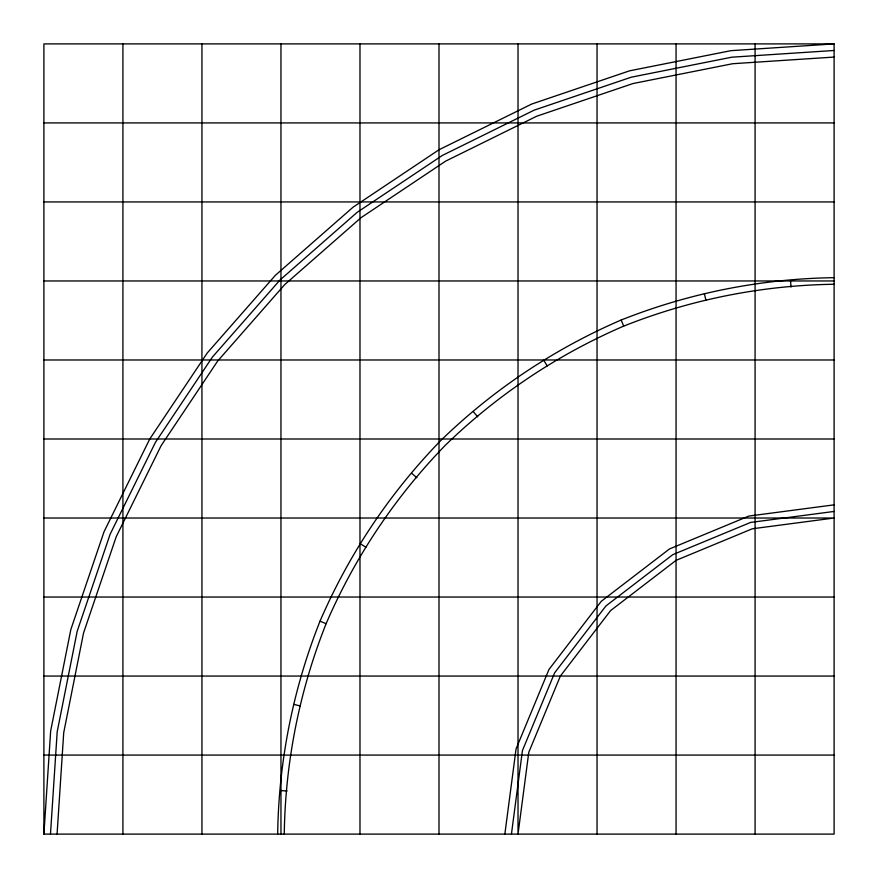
<?xml version="1.0" encoding="UTF-8"?>
<svg xmlns="http://www.w3.org/2000/svg" width="878" height="878" viewBox="0 0 878 878"><rect width="100%" height="100%" fill="white"/><g stroke="black" fill="none" stroke-linecap="round" stroke-linejoin="round"><path stroke-width="1.32" d="M43.9 834.1L50.661 730.957L70.822 629.581L104.054 531.706L149.765 439L207.197 353.055L275.341 275.341L353.055 207.197L439 149.765L531.706 104.054L629.581 70.822L730.957 50.661L834.1 43.9L834.1 834.1L43.9 834.1L43.9 43.9L834.1 43.9M50.485 834.1L57.191 731.813L77.187 631.282L110.134 534.219L155.472 442.292L212.421 357.061L280.005 280.005L357.061 212.421L442.292 155.472L534.219 110.134L631.282 77.187L731.813 57.191L834.1 50.485M57.07 834.1L63.721 732.68L83.542 632.994L116.214 536.743L161.168 445.585L217.645 361.077L284.659 284.659L361.077 217.645L445.585 161.168L536.743 116.214L632.994 83.542L732.68 63.721L834.1 57.07M277.667 834.1C278.721 761.127 293.065 688.989 320.02 621.163C348.917 554.15 389.788 492.986 440.646 440.646C492.986 389.788 554.15 348.917 621.163 320.02C688.989 293.065 761.127 278.721 834.1 277.667M284.252 834.1C285.295 761.994 299.475 690.701 326.111 623.687C354.668 557.453 395.045 497.025 445.3 445.3C497.025 395.045 557.453 354.668 623.687 326.111C690.701 299.475 761.994 285.295 834.1 284.252M504.85 834.1L516.066 748.879L548.959 669.475L601.287 601.287L669.475 548.959L748.879 516.066L834.1 504.85M511.435 834.1L522.432 750.591L554.666 672.767L605.941 605.941L672.767 554.666L750.591 522.432L834.1 511.435M43.9 122.92L834.1 122.92M43.9 201.94L834.1 201.94M43.9 280.96L834.1 280.96M43.9 359.98L834.1 359.98M43.9 439L834.1 439M43.9 518.02L834.1 518.02L752.292 528.786L676.06 560.362L610.594 610.594L560.362 676.06L528.786 752.292L518.02 834.1L518.02 43.9M43.9 597.04L834.1 597.04M43.9 676.06L834.1 676.06M43.9 755.08L834.1 755.08M280.521 790.529L287.073 791.045M293.779 704.386L300.177 705.912M320.02 621.163L326.111 623.687M360.309 543.767L365.917 547.203M411.859 473.472L416.852 477.742M473.472 411.859L477.742 416.852M543.767 360.309L547.203 365.917M621.163 320.02L623.687 326.111M704.386 293.779L705.912 300.177M790.529 280.521L791.045 287.073M755.08 43.9L755.08 834.1M676.06 43.9L676.06 834.1M597.04 43.9L597.04 834.1M439 43.9L439 834.1M359.98 43.9L359.98 834.1M280.96 43.9L280.96 834.1M201.94 43.9L201.94 834.1M122.92 43.9L122.92 834.1"/></g></svg>
